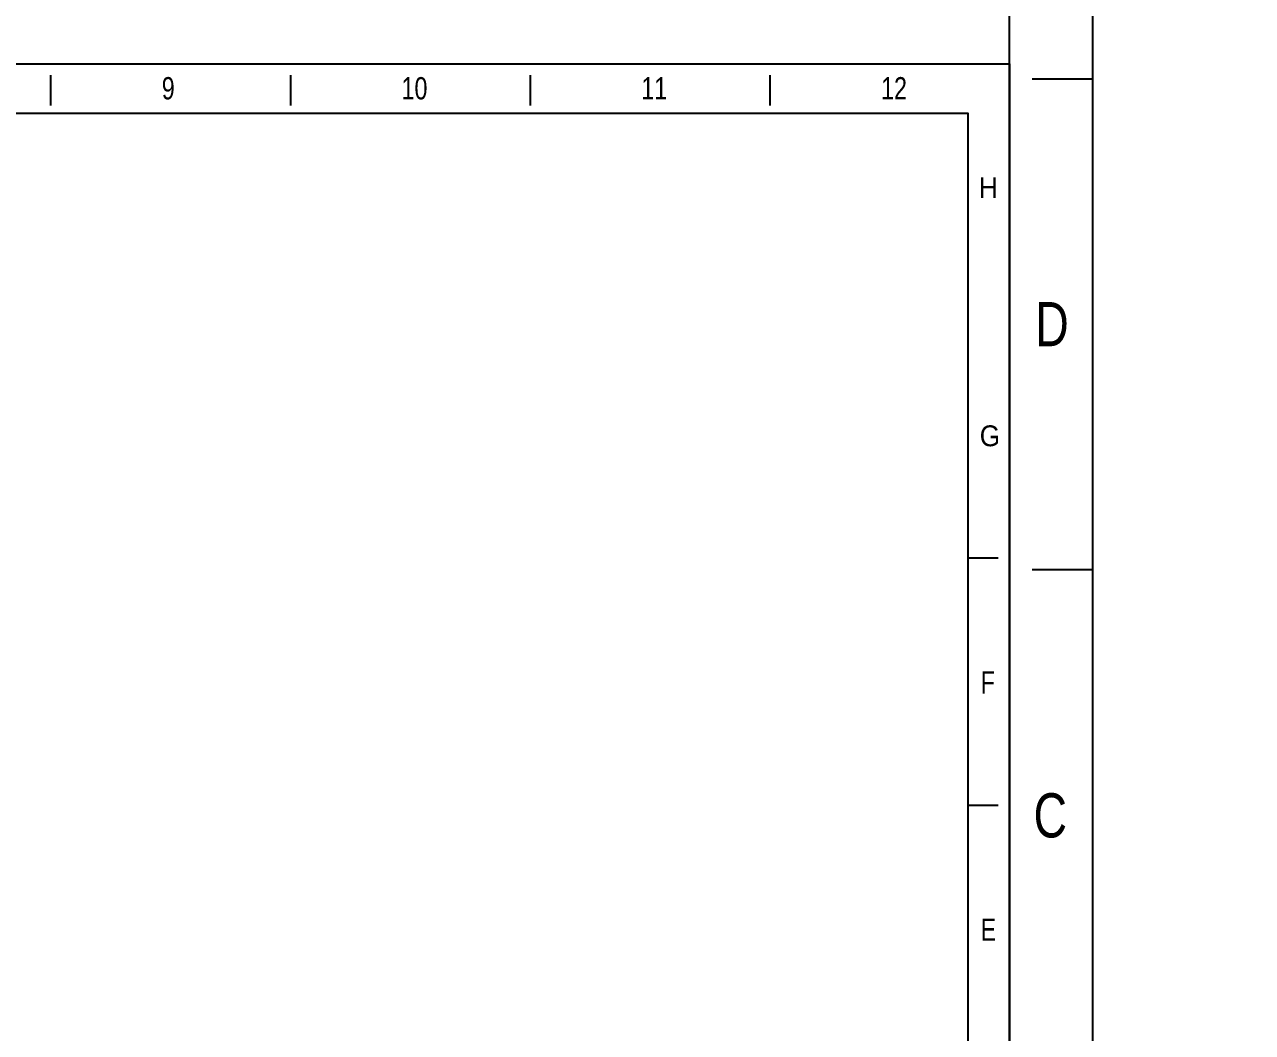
# Model space of a CAD drawing. Header units: millimetres. Extents: x 710 to 26878, y 589 to 5187.
# Drawn here: x 12357 to 13794, y 1771 to 2952 of the extents above; entities that cross this region are included whole.
import ezdxf

# ---------------------------------------------------------------- set-up
doc = ezdxf.new("R2010")
doc.units = ezdxf.units.MM
doc.styles.add('CKSTANDARD', font='arial.ttf')
doc.styles.add('Roamns', font='romans.shx')

# ---------------------------------------------------------------- blocks, each defined once
blk = doc.blocks.new('standard template')
for p, q in [((25275.9, 30728.2), (25275.9, 30325.4)), ((28447.6, 30728.2), (28447.6, 30325.4)), ((31619.2, 30728.2), (31619.2, 30325.4)), ((34790.9, 30728.2), (34790.9, 30325.4)), ((37811.5, 24334.5), (37408.8, 24334.5)), ((37811.5, 21062.1), (37408.8, 21062.1)), ((456.3, 17789.8), (53.6, 17789.8)), ((456.3, 14517.4), (53.6, 14517.4))]:
    blk.add_line(p, q)
blk.add_lwpolyline([(37962.6, 4700.3), (-97.5, 4700.3), (-97.5, 30879.2), (37962.6, 30879.2)], close=True)
at = {"color": 7}
blk.add_lwpolyline([(456.3, 6673.6), (456.3, 5963.9), (456.3, 5254.1), (456.3, 30225.9), (37408.8, 30225.9), (37408.8, 5254.1)], dxfattribs=at)
at = {"style": 'CKSTANDARD'}
for s, height, width, p in [('9', 294.8, 0.75, (26746.3, 30407.9)), ('10', 294.75, 0.75, (29918, 30407.9)), ('11', 294.75, 0.75, (33089.7, 30407.9)), ('12', 294.75, 0.75, (36261.4, 30407.9)), ('H', 276, 0.9, (37555.1, 29101.5)), ('G', 276, 0.9, (37566.7, 25816.6)), ('F', 294.8, 0.75, (37578.3, 22543.3)), ('E', 294.8, 0.75, (37578.3, 19270)), ('D', 294.8, 0.75, (73.6, 16008.6)), ('C', 294.8, 0.75, (61.9, 12731.9))]:
    blk.add_text(s, height=height, dxfattribs=dict(at, width=width)).set_placement(p)
at = {"style": 'Roamns'}
for tag, p in [('PAGE_NAME', (27466, 7593.7)), ('PROJECT_NAME', (27466, 6883.9)), ('DRAWN_NAME', (27466, 6174.1)), ('VERSION', (34241, 6174.1)), ('SELECT_DATA', (27466, 5464.4)), ('PAGE_NUMBER', (34241, 5464.4))]:
    blk.add_attdef(tag, p, '', height=284.5, dxfattribs=at)

msp = doc.modelspace()

# ---------------------------------------------------------------- block references
at = {"transparency": 33554595, "xscale": 0.175619068910255, "yscale": 0.175619068910255, "zscale": 0.175619068910255}
msp.add_blockref('standard template', (13526.8826, -236.2053), dxfattribs=at)
at = {"lineweight": -3, "transparency": 33554595, "xscale": 0.0885002660397285, "yscale": 0.0885002660397285, "zscale": 0.0885002660397285}
msp.add_blockref('standard template', (10150.0666, 173.2812), dxfattribs=at)

doc.saveas('drawing.dxf')
